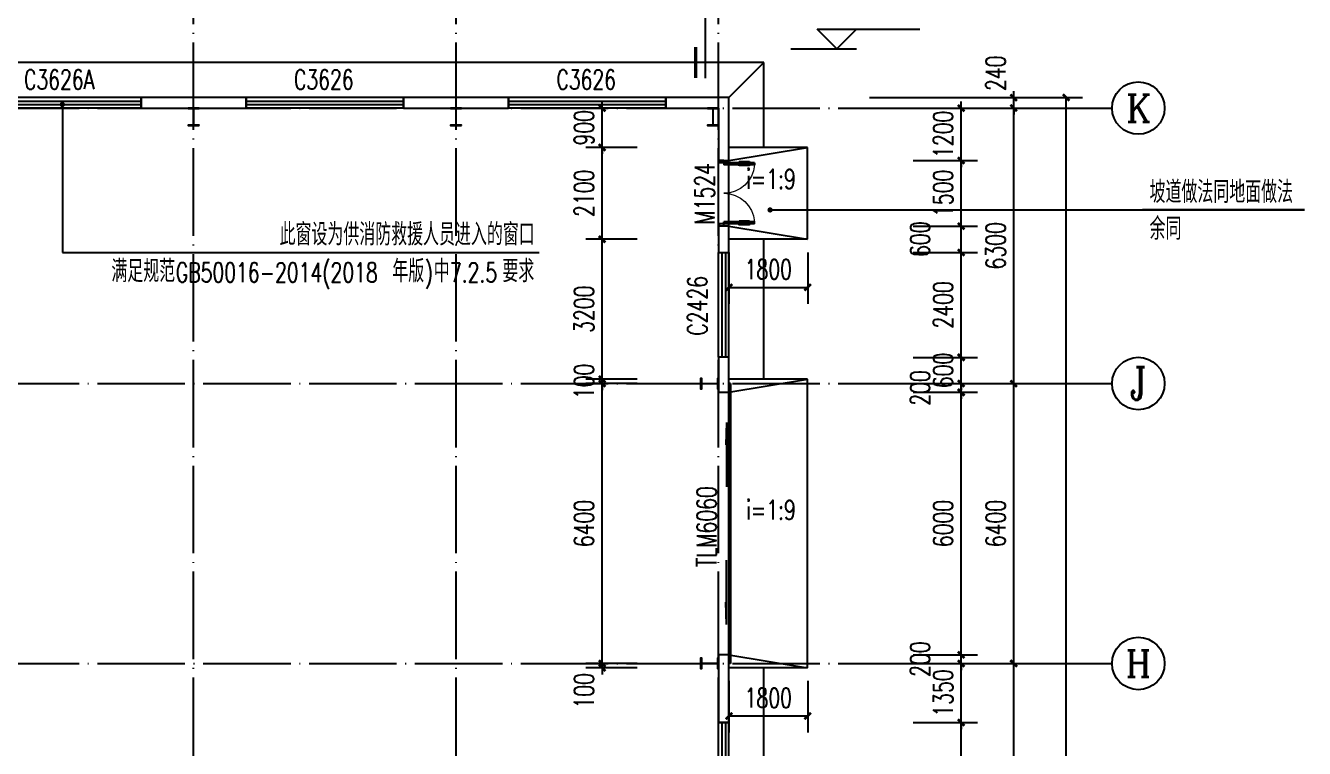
# Model space of a CAD drawing. Extents: x 1900113 to 2270874, y 17288394 to 17931430.
# Drawn here: x 2226082 to 2255322, y 17801733 to 17818261 of the extents above; entities that cross this region are included whole.
import ezdxf
from ezdxf.enums import TextEntityAlignment as Align

# ---------------------------------------------------------------- set-up
doc = ezdxf.new("R2010")
doc.units = 0
doc.header["$LTSCALE"] = 1000
doc.header["$MEASUREMENT"] = 0
doc.linetypes.add('DOTE', pattern=[2.42, 2, -0.2, 0.02, -0.2])
doc.layers.get('Defpoints').update_dxf_attribs({"color": 250})
for name, color, linetype in [('AXIS_TEXT', 7, 'Continuous'), ('AXIS_内部', 151, 'Continuous'), ('AXIS_外部', 171, 'Continuous'), ('COLUMN', 2, 'Continuous'), ('DIM_IDEN', 171, 'Continuous'), ('DIM_LEAD', 145, 'Continuous'), ('DIM_SYMB', 165, 'Continuous'), ('DOTE', 1, 'DOTE'), ('GROUND', 150, 'Continuous'), ('PUB_TEXT', 7, 'Continuous'), ('WALL-PARAPET', 6, 'Continuous'), ('WINDOW', 140, 'Continuous'), ('WINDOW_TEXT', 7, 'Continuous'), ('标高', 83, 'Continuous')]:
    doc.layers.add(name, color=color, linetype=linetype)
doc.styles.add('_TCH_AXIS', font='COMPLEX', dxfattribs={"bigfont": 'GBCBIG'})
doc.styles.add('_TCH_DIM', font='SIMPLEX', dxfattribs={"bigfont": 'GBCBIG'})
doc.styles.add('_TCH_DIM_T3', font='SIMPLEX', dxfattribs={"width": 0.705882, "bigfont": 'GBCBIG'})
doc.styles.add('_TCH_WINDOW', font='SIMPLEX', dxfattribs={"height": 3.5, "bigfont": 'GBCBIG'})
doc.styles.add('COMPLEX', font='COMPLEX')
doc.dimstyles.new('_TCH_ARCH&&150', dxfattribs={"dimtxt": 446.25, "dimasz": 150, "dimexe": 375, "dimexo": 450, "dimgap": 189.375, "dimtad": 1, "dimdec": 0, "dimzin": 0, "dimdsep": 46, "dimtxsty": '_TCH_DIM_T3', "dimblk": 'ARCHTICK', "dimcen": 0.09, "dimclrt": 7, "dimazin": 2, "dimtfac": 1, "dimtdec": 0, "dimtix": 1, "dimtmove": 2, "dimatfit": 3, "dimfxl": 0, "dimtolj": 1, "dimtzin": 0, "dimarcsym": 0})

# ---------------------------------------------------------------- blocks, each defined once
blk = doc.blocks.new('A$C3ACC4A1C')
at = {"layer": 'COLUMN'}
h = blk.add_hatch(color=256, dxfattribs=at)
h.paths.add_polyline_path([(125, 400), (0, 400), (0, 388), (120, 388), (120, 200), (125, 200)])
h.paths.add_polyline_path([(250, 400), (125, 400), (125, 200), (130, 200), (130, 388), (250, 388)])
h.paths.add_polyline_path([(250, 12), (130, 12), (130, 200), (125, 200), (125, 0), (250, 0)])
h.paths.add_polyline_path([(125, 200), (120, 200), (120, 12), (0, 12), (0, 0), (125, 0)])
blk.add_lwpolyline([(0, 0), (0, 12), (120, 12), (120, 388), (0, 388), (0, 400), (250, 400), (250, 388), (130, 388), (130, 12), (250, 12), (250, 0)], close=True, dxfattribs=at)
blk = doc.blocks.new('_ArchTick')
at = {"color": 0, "linetype": 'ByBlock', "const_width": 0.4}
blk.add_lwpolyline([(-0.5, -0.5), (0.5, 0.5)], dxfattribs=at)
blk = doc.blocks.new('*D233')
at = {"layer": 'AXIS_内部', "color": 0, "lineweight": -2}
for p, q in [((2242164, 17813075), (2242164, 17811900)), ((2243964, 17813075), (2243964, 17811900)), ((2242164, 17812275), (2243964, 17812275))]:
    blk.add_line(p, q, dxfattribs=at)
at = {"layer": 'Defpoints', "color": 0}
for p in [(2242164, 17813525), (2243964, 17813525), (2243964, 17812275)]:
    blk.add_point(p, dxfattribs=at)
at = {"layer": 'AXIS_内部', "color": 0, "lineweight": -2, "xscale": 150, "yscale": 150, "zscale": 150, "rotation": 180}
blk.add_blockref('_ArchTick', (2242164, 17812275), dxfattribs=at)
at = {"layer": 'AXIS_内部', "color": 0, "lineweight": -2, "xscale": 150, "yscale": 150, "zscale": 150}
blk.add_blockref('_ArchTick', (2243964, 17812275), dxfattribs=at)
at = {"layer": 'AXIS_内部', "color": 7, "insert": (2243064, 17812688), "char_height": 446.2, "attachment_point": 5, "style": '_TCH_DIM_T3'}
blk.add_mtext('\\A1;1800', dxfattribs=at)
blk = doc.blocks.new('*D234')
at = {"layer": 'AXIS_内部', "color": 0, "lineweight": -2}
for p, q in [((2242164, 17803275), (2242164, 17802100)), ((2243964, 17803275), (2243964, 17802100)), ((2242164, 17802475), (2243964, 17802475))]:
    blk.add_line(p, q, dxfattribs=at)
at = {"layer": 'Defpoints', "color": 0}
for p in [(2242164, 17803725), (2243964, 17803725), (2243964, 17802475)]:
    blk.add_point(p, dxfattribs=at)
at = {"layer": 'AXIS_内部', "color": 0, "lineweight": -2, "xscale": 150, "yscale": 150, "zscale": 150, "rotation": 180}
blk.add_blockref('_ArchTick', (2242164, 17802475), dxfattribs=at)
at = {"layer": 'AXIS_内部', "color": 0, "lineweight": -2, "xscale": 150, "yscale": 150, "zscale": 150}
blk.add_blockref('_ArchTick', (2243964, 17802475), dxfattribs=at)
at = {"layer": 'AXIS_内部', "color": 7, "insert": (2243064, 17802888), "char_height": 446.2, "attachment_point": 5, "style": '_TCH_DIM_T3'}
blk.add_mtext('\\A1;1800', dxfattribs=at)
blk = doc.blocks.new('*D241')
at = {"layer": 'AXIS_内部', "color": 0, "lineweight": -2}
for p, q in [((2239264, 17816375), (2239264, 17816525)), ((2240064, 17816375), (2238889, 17816375)), ((2239264, 17815475), (2239264, 17816375)), ((2240064, 17815475), (2238889, 17815475)), ((2239264, 17815475), (2239264, 17815325))]:
    blk.add_line(p, q, dxfattribs=at)
at = {"layer": 'Defpoints', "color": 0}
for p in [(2239264, 17816375), (2240514, 17816375), (2240514, 17815475)]:
    blk.add_point(p, dxfattribs=at)
at = {"layer": 'AXIS_内部', "color": 0, "lineweight": -2, "xscale": 150, "yscale": 150, "zscale": 150}
for p, rotation in [((2239264, 17816375), 270), ((2239264, 17815475), 90)]:
    blk.add_blockref('_ArchTick', p, dxfattribs=dict(at, rotation=rotation))
at = {"layer": 'AXIS_内部', "color": 7, "insert": (2238851, 17815925), "char_height": 446.2, "attachment_point": 5, "rotation": 90, "style": '_TCH_DIM_T3'}
blk.add_mtext('\\A1;900', dxfattribs=at)
blk = doc.blocks.new('*D242')
at = {"layer": 'AXIS_内部', "color": 0, "lineweight": -2}
for p, q in [((2240064, 17815475), (2238889, 17815475)), ((2239264, 17813375), (2239264, 17815475)), ((2240064, 17813375), (2238889, 17813375))]:
    blk.add_line(p, q, dxfattribs=at)
at = {"layer": 'Defpoints', "color": 0}
for p in [(2239264, 17815475), (2240514, 17815475), (2240514, 17813375)]:
    blk.add_point(p, dxfattribs=at)
at = {"layer": 'AXIS_内部', "color": 0, "lineweight": -2, "xscale": 150, "yscale": 150, "zscale": 150}
for p, rotation in [((2239264, 17815475), 90), ((2239264, 17813375), 270)]:
    blk.add_blockref('_ArchTick', p, dxfattribs=dict(at, rotation=rotation))
at = {"layer": 'AXIS_内部', "color": 7, "insert": (2238851, 17814425), "char_height": 446.2, "attachment_point": 5, "rotation": 90, "style": '_TCH_DIM_T3'}
blk.add_mtext('\\A1;2100', dxfattribs=at)
blk = doc.blocks.new('*D243')
at = {"layer": 'AXIS_内部', "color": 0, "lineweight": -2}
for p, q in [((2240064, 17813375), (2238889, 17813375)), ((2239264, 17810175), (2239264, 17813375)), ((2240064, 17810175), (2238889, 17810175))]:
    blk.add_line(p, q, dxfattribs=at)
at = {"layer": 'Defpoints', "color": 0}
for p in [(2239264, 17813375), (2240514, 17813375), (2240514, 17810175)]:
    blk.add_point(p, dxfattribs=at)
at = {"layer": 'AXIS_内部', "color": 0, "lineweight": -2, "xscale": 150, "yscale": 150, "zscale": 150}
for p, rotation in [((2239264, 17813375), 90), ((2239264, 17810175), 270)]:
    blk.add_blockref('_ArchTick', p, dxfattribs=dict(at, rotation=rotation))
at = {"layer": 'AXIS_内部', "color": 7, "insert": (2238851, 17811775), "char_height": 446.2, "attachment_point": 5, "rotation": 90, "style": '_TCH_DIM_T3'}
blk.add_mtext('\\A1;3200', dxfattribs=at)
blk = doc.blocks.new('*D244')
at = {"layer": 'AXIS_内部', "color": 0, "lineweight": -2}
for p, q in [((2239264, 17810175), (2239264, 17810325)), ((2240064, 17810175), (2238889, 17810175)), ((2240064, 17810075), (2238889, 17810075)), ((2239264, 17810075), (2239264, 17810175)), ((2239264, 17810075), (2239264, 17809925))]:
    blk.add_line(p, q, dxfattribs=at)
at = {"layer": 'Defpoints', "color": 0}
for p in [(2239264, 17810175), (2240514, 17810175), (2240514, 17810075)]:
    blk.add_point(p, dxfattribs=at)
at = {"layer": 'AXIS_内部', "color": 0, "lineweight": -2, "xscale": 150, "yscale": 150, "zscale": 150}
for p, rotation in [((2239264, 17810175), 270), ((2239264, 17810075), 90)]:
    blk.add_blockref('_ArchTick', p, dxfattribs=dict(at, rotation=rotation))
at = {"layer": 'AXIS_内部', "color": 7, "insert": (2238851, 17810125), "char_height": 446.2, "attachment_point": 5, "rotation": 90, "style": '_TCH_DIM_T3'}
blk.add_mtext('\\A1;100', dxfattribs=at)
blk = doc.blocks.new('*D245')
at = {"layer": 'AXIS_内部', "color": 0, "lineweight": -2}
for p, q in [((2240064, 17810075), (2238889, 17810075)), ((2239264, 17803675), (2239264, 17810075)), ((2240064, 17803675), (2238889, 17803675))]:
    blk.add_line(p, q, dxfattribs=at)
at = {"layer": 'Defpoints', "color": 0}
for p in [(2239264, 17810075), (2240514, 17810075), (2240514, 17803675)]:
    blk.add_point(p, dxfattribs=at)
at = {"layer": 'AXIS_内部', "color": 0, "lineweight": -2, "xscale": 150, "yscale": 150, "zscale": 150}
for p, rotation in [((2239264, 17810075), 90), ((2239264, 17803675), 270)]:
    blk.add_blockref('_ArchTick', p, dxfattribs=dict(at, rotation=rotation))
at = {"layer": 'AXIS_内部', "color": 7, "insert": (2238851, 17806875), "char_height": 446.2, "attachment_point": 5, "rotation": 90, "style": '_TCH_DIM_T3'}
blk.add_mtext('\\A1;6400', dxfattribs=at)
blk = doc.blocks.new('*D246')
at = {"layer": 'AXIS_内部', "color": 0, "lineweight": -2}
for p, q in [((2240064, 17803675), (2238889, 17803675)), ((2240064, 17803575), (2238889, 17803575)), ((2239264, 17803675), (2239264, 17803825)), ((2239264, 17803575), (2239264, 17803675)), ((2239264, 17803575), (2239264, 17803425))]:
    blk.add_line(p, q, dxfattribs=at)
at = {"layer": 'Defpoints', "color": 0}
for p in [(2239264, 17803675), (2240514, 17803675), (2240514, 17803575)]:
    blk.add_point(p, dxfattribs=at)
at = {"layer": 'AXIS_内部', "color": 0, "lineweight": -2, "xscale": 150, "yscale": 150, "zscale": 150}
for p, rotation in [((2239264, 17803675), 270), ((2239264, 17803575), 90)]:
    blk.add_blockref('_ArchTick', p, dxfattribs=dict(at, rotation=rotation))
at = {"layer": 'AXIS_内部', "color": 7, "insert": (2238851, 17803050), "char_height": 446.2, "attachment_point": 5, "rotation": 90, "style": '_TCH_DIM_T3'}
blk.add_mtext('\\A1;100', dxfattribs=at)
blk = doc.blocks.new('*D266')
at = {"layer": 'AXIS_内部', "color": 0, "lineweight": -2}
for p, q in [((2246374, 17802325), (2247849, 17802325)), ((2247474, 17798725), (2247474, 17802325)), ((2246374, 17798725), (2247849, 17798725))]:
    blk.add_line(p, q, dxfattribs=at)
at = {"layer": 'Defpoints', "color": 0}
for p in [(2245924, 17802325), (2247474, 17802325), (2245924, 17798725)]:
    blk.add_point(p, dxfattribs=at)
at = {"layer": 'AXIS_内部', "color": 0, "lineweight": -2, "xscale": 150, "yscale": 150, "zscale": 150}
for p, rotation in [((2247474, 17802325), 90), ((2247474, 17798725), 270)]:
    blk.add_blockref('_ArchTick', p, dxfattribs=dict(at, rotation=rotation))
at = {"layer": 'AXIS_内部', "color": 7, "insert": (2247061, 17800525), "char_height": 446.2, "attachment_point": 5, "rotation": 90, "style": '_TCH_DIM_T3'}
blk.add_mtext('\\A1;3600', dxfattribs=at)
blk = doc.blocks.new('*D267')
at = {"layer": 'AXIS_内部', "color": 0, "lineweight": -2}
for p, q in [((2246374, 17803675), (2247849, 17803675)), ((2247474, 17803675), (2247474, 17803825)), ((2247474, 17802325), (2247474, 17803675)), ((2246374, 17802325), (2247849, 17802325)), ((2247474, 17802325), (2247474, 17802175))]:
    blk.add_line(p, q, dxfattribs=at)
at = {"layer": 'Defpoints', "color": 0}
for p in [(2245924, 17803675), (2247474, 17803675), (2245924, 17802325)]:
    blk.add_point(p, dxfattribs=at)
at = {"layer": 'AXIS_内部', "color": 0, "lineweight": -2, "xscale": 150, "yscale": 150, "zscale": 150}
for p, rotation in [((2247474, 17803675), 270), ((2247474, 17802325), 90)]:
    blk.add_blockref('_ArchTick', p, dxfattribs=dict(at, rotation=rotation))
at = {"layer": 'AXIS_内部', "color": 7, "insert": (2247061, 17803000), "char_height": 446.2, "attachment_point": 5, "rotation": 90, "style": '_TCH_DIM_T3'}
blk.add_mtext('\\A1;1350', dxfattribs=at)
blk = doc.blocks.new('*D268')
at = {"layer": 'AXIS_内部', "color": 0, "lineweight": -2}
for p, q in [((2246374, 17803875), (2247849, 17803875)), ((2247474, 17803875), (2247474, 17804025)), ((2247474, 17803675), (2247474, 17803875)), ((2246374, 17803675), (2247849, 17803675)), ((2247474, 17803675), (2247474, 17803525))]:
    blk.add_line(p, q, dxfattribs=at)
at = {"layer": 'Defpoints', "color": 0}
for p in [(2245924, 17803875), (2247474, 17803875), (2245924, 17803675)]:
    blk.add_point(p, dxfattribs=at)
at = {"layer": 'AXIS_内部', "color": 0, "lineweight": -2, "xscale": 150, "yscale": 150, "zscale": 150}
for p, rotation in [((2247474, 17803875), 270), ((2247474, 17803675), 90)]:
    blk.add_blockref('_ArchTick', p, dxfattribs=dict(at, rotation=rotation))
at = {"layer": 'AXIS_内部', "color": 7, "insert": (2246536, 17803775), "char_height": 446.2, "attachment_point": 5, "rotation": 90, "style": '_TCH_DIM_T3'}
blk.add_mtext('\\A1;200', dxfattribs=at)
blk = doc.blocks.new('*D269')
at = {"layer": 'AXIS_内部', "color": 0, "lineweight": -2}
for p, q in [((2246374, 17809875), (2247849, 17809875)), ((2247474, 17803875), (2247474, 17809875)), ((2246374, 17803875), (2247849, 17803875))]:
    blk.add_line(p, q, dxfattribs=at)
at = {"layer": 'Defpoints', "color": 0}
for p in [(2245924, 17809875), (2247474, 17809875), (2245924, 17803875)]:
    blk.add_point(p, dxfattribs=at)
at = {"layer": 'AXIS_内部', "color": 0, "lineweight": -2, "xscale": 150, "yscale": 150, "zscale": 150}
for p, rotation in [((2247474, 17809875), 90), ((2247474, 17803875), 270)]:
    blk.add_blockref('_ArchTick', p, dxfattribs=dict(at, rotation=rotation))
at = {"layer": 'AXIS_内部', "color": 7, "insert": (2247061, 17806875), "char_height": 446.2, "attachment_point": 5, "rotation": 90, "style": '_TCH_DIM_T3'}
blk.add_mtext('\\A1;6000', dxfattribs=at)
blk = doc.blocks.new('*D270')
at = {"layer": 'AXIS_内部', "color": 0, "lineweight": -2}
for p, q in [((2246374, 17810075), (2247849, 17810075)), ((2247474, 17810075), (2247474, 17810225)), ((2247474, 17809875), (2247474, 17810075)), ((2246374, 17809875), (2247849, 17809875)), ((2247474, 17809875), (2247474, 17809725))]:
    blk.add_line(p, q, dxfattribs=at)
at = {"layer": 'Defpoints', "color": 0}
for p in [(2245924, 17810075), (2247474, 17810075), (2245924, 17809875)]:
    blk.add_point(p, dxfattribs=at)
at = {"layer": 'AXIS_内部', "color": 0, "lineweight": -2, "xscale": 150, "yscale": 150, "zscale": 150}
for p, rotation in [((2247474, 17810075), 270), ((2247474, 17809875), 90)]:
    blk.add_blockref('_ArchTick', p, dxfattribs=dict(at, rotation=rotation))
at = {"layer": 'AXIS_内部', "color": 7, "insert": (2246536, 17809975), "char_height": 446.2, "attachment_point": 5, "rotation": 90, "style": '_TCH_DIM_T3'}
blk.add_mtext('\\A1;200', dxfattribs=at)
blk = doc.blocks.new('*D271')
at = {"layer": 'AXIS_内部', "color": 0, "lineweight": -2}
for p, q in [((2246374, 17810675), (2247849, 17810675)), ((2247474, 17810675), (2247474, 17810825)), ((2247474, 17810075), (2247474, 17810675)), ((2246374, 17810075), (2247849, 17810075)), ((2247474, 17810075), (2247474, 17809925))]:
    blk.add_line(p, q, dxfattribs=at)
at = {"layer": 'Defpoints', "color": 0}
for p in [(2245924, 17810675), (2247474, 17810675), (2245924, 17810075)]:
    blk.add_point(p, dxfattribs=at)
at = {"layer": 'AXIS_内部', "color": 0, "lineweight": -2, "xscale": 150, "yscale": 150, "zscale": 150}
for p, rotation in [((2247474, 17810675), 270), ((2247474, 17810075), 90)]:
    blk.add_blockref('_ArchTick', p, dxfattribs=dict(at, rotation=rotation))
at = {"layer": 'AXIS_内部', "color": 7, "insert": (2247061, 17810375), "char_height": 446.2, "attachment_point": 5, "rotation": 90, "style": '_TCH_DIM_T3'}
blk.add_mtext('\\A1;600', dxfattribs=at)
blk = doc.blocks.new('*D272')
at = {"layer": 'AXIS_内部', "color": 0, "lineweight": -2}
for p, q in [((2246374, 17813075), (2247849, 17813075)), ((2247474, 17810675), (2247474, 17813075)), ((2246374, 17810675), (2247849, 17810675))]:
    blk.add_line(p, q, dxfattribs=at)
at = {"layer": 'Defpoints', "color": 0}
for p in [(2245924, 17813075), (2247474, 17813075), (2245924, 17810675)]:
    blk.add_point(p, dxfattribs=at)
at = {"layer": 'AXIS_内部', "color": 0, "lineweight": -2, "xscale": 150, "yscale": 150, "zscale": 150}
for p, rotation in [((2247474, 17813075), 90), ((2247474, 17810675), 270)]:
    blk.add_blockref('_ArchTick', p, dxfattribs=dict(at, rotation=rotation))
at = {"layer": 'AXIS_内部', "color": 7, "insert": (2247061, 17811875), "char_height": 446.2, "attachment_point": 5, "rotation": 90, "style": '_TCH_DIM_T3'}
blk.add_mtext('\\A1;2400', dxfattribs=at)
blk = doc.blocks.new('*D273')
at = {"layer": 'AXIS_内部', "color": 0, "lineweight": -2}
for p, q in [((2246374, 17813675), (2247849, 17813675)), ((2247474, 17813075), (2247474, 17813675)), ((2246374, 17813075), (2247849, 17813075))]:
    blk.add_line(p, q, dxfattribs=at)
at = {"layer": 'Defpoints', "color": 0}
for p in [(2245924, 17813675), (2247474, 17813675), (2245924, 17813075)]:
    blk.add_point(p, dxfattribs=at)
at = {"layer": 'AXIS_内部', "color": 0, "lineweight": -2, "xscale": 150, "yscale": 150, "zscale": 150}
for p, rotation in [((2247474, 17813675), 90), ((2247474, 17813075), 270)]:
    blk.add_blockref('_ArchTick', p, dxfattribs=dict(at, rotation=rotation))
at = {"layer": 'AXIS_内部', "color": 7, "insert": (2246536, 17813375), "char_height": 446.2, "attachment_point": 5, "rotation": 90, "style": '_TCH_DIM_T3'}
blk.add_mtext('\\A1;600', dxfattribs=at)
blk = doc.blocks.new('*D274')
at = {"layer": 'AXIS_内部', "color": 0, "lineweight": -2}
for p, q in [((2246374, 17815175), (2247849, 17815175)), ((2247474, 17813675), (2247474, 17815175)), ((2246374, 17813675), (2247849, 17813675))]:
    blk.add_line(p, q, dxfattribs=at)
at = {"layer": 'Defpoints', "color": 0}
for p in [(2245924, 17815175), (2247474, 17815175), (2245924, 17813675)]:
    blk.add_point(p, dxfattribs=at)
at = {"layer": 'AXIS_内部', "color": 0, "lineweight": -2, "xscale": 150, "yscale": 150, "zscale": 150}
for p, rotation in [((2247474, 17815175), 90), ((2247474, 17813675), 270)]:
    blk.add_blockref('_ArchTick', p, dxfattribs=dict(at, rotation=rotation))
at = {"layer": 'AXIS_内部', "color": 7, "insert": (2247061, 17814425), "char_height": 446.2, "attachment_point": 5, "rotation": 90, "style": '_TCH_DIM_T3'}
blk.add_mtext('\\A1;1500', dxfattribs=at)
blk = doc.blocks.new('*D275')
at = {"layer": 'AXIS_内部', "color": 0, "lineweight": -2}
for p, q in [((2247474, 17816375), (2247474, 17816525)), ((2246374, 17816375), (2247849, 17816375)), ((2247474, 17815175), (2247474, 17816375)), ((2246374, 17815175), (2247849, 17815175)), ((2247474, 17815175), (2247474, 17815025))]:
    blk.add_line(p, q, dxfattribs=at)
at = {"layer": 'Defpoints', "color": 0}
for p in [(2245924, 17816375), (2247474, 17816375), (2245924, 17815175)]:
    blk.add_point(p, dxfattribs=at)
at = {"layer": 'AXIS_内部', "color": 0, "lineweight": -2, "xscale": 150, "yscale": 150, "zscale": 150}
for p, rotation in [((2247474, 17816375), 270), ((2247474, 17815175), 90)]:
    blk.add_blockref('_ArchTick', p, dxfattribs=dict(at, rotation=rotation))
at = {"layer": 'AXIS_内部', "color": 7, "insert": (2247061, 17815775), "char_height": 446.2, "attachment_point": 5, "rotation": 90, "style": '_TCH_DIM_T3'}
blk.add_mtext('\\A1;1200', dxfattribs=at)
blk = doc.blocks.new('*D569')
at = {"layer": 'AXIS_外部', "color": 0, "lineweight": -2}
for p, q in [((2245374, 17803675), (2249049, 17803675)), ((2248674, 17797375), (2248674, 17803675)), ((2245374, 17797375), (2249049, 17797375))]:
    blk.add_line(p, q, dxfattribs=at)
at = {"layer": 'Defpoints', "color": 0}
for p in [(2244924, 17803675), (2248674, 17803675), (2244924, 17797375)]:
    blk.add_point(p, dxfattribs=at)
at = {"layer": 'AXIS_外部', "color": 0, "lineweight": -2, "xscale": 150, "yscale": 150, "zscale": 150}
for p, rotation in [((2248674, 17803675), 90), ((2248674, 17797375), 270)]:
    blk.add_blockref('_ArchTick', p, dxfattribs=dict(at, rotation=rotation))
at = {"layer": 'AXIS_外部', "color": 7, "insert": (2248261, 17800525), "char_height": 446.2, "attachment_point": 5, "rotation": 90, "style": '_TCH_DIM_T3'}
blk.add_mtext('\\A1;6300', dxfattribs=at)
blk = doc.blocks.new('*D570')
at = {"layer": 'AXIS_外部', "color": 0, "lineweight": -2}
for p, q in [((2245374, 17810075), (2249049, 17810075)), ((2248674, 17803675), (2248674, 17810075)), ((2245374, 17803675), (2249049, 17803675))]:
    blk.add_line(p, q, dxfattribs=at)
at = {"layer": 'Defpoints', "color": 0}
for p in [(2244924, 17810075), (2248674, 17810075), (2244924, 17803675)]:
    blk.add_point(p, dxfattribs=at)
at = {"layer": 'AXIS_外部', "color": 0, "lineweight": -2, "xscale": 150, "yscale": 150, "zscale": 150}
for p, rotation in [((2248674, 17810075), 90), ((2248674, 17803675), 270)]:
    blk.add_blockref('_ArchTick', p, dxfattribs=dict(at, rotation=rotation))
at = {"layer": 'AXIS_外部', "color": 7, "insert": (2248261, 17806875), "char_height": 446.2, "attachment_point": 5, "rotation": 90, "style": '_TCH_DIM_T3'}
blk.add_mtext('\\A1;6400', dxfattribs=at)
blk = doc.blocks.new('*D571')
at = {"layer": 'AXIS_外部', "color": 0, "lineweight": -2}
for p, q in [((2245374, 17816375), (2249049, 17816375)), ((2248674, 17810075), (2248674, 17816375)), ((2245374, 17810075), (2249049, 17810075))]:
    blk.add_line(p, q, dxfattribs=at)
at = {"layer": 'Defpoints', "color": 0}
for p in [(2244924, 17816375), (2248674, 17816375), (2244924, 17810075)]:
    blk.add_point(p, dxfattribs=at)
at = {"layer": 'AXIS_外部', "color": 0, "lineweight": -2, "xscale": 150, "yscale": 150, "zscale": 150}
for p, rotation in [((2248674, 17816375), 90), ((2248674, 17810075), 270)]:
    blk.add_blockref('_ArchTick', p, dxfattribs=dict(at, rotation=rotation))
at = {"layer": 'AXIS_外部', "color": 7, "insert": (2248261, 17813225), "char_height": 446.2, "attachment_point": 5, "rotation": 90, "style": '_TCH_DIM_T3'}
blk.add_mtext('\\A1;6300', dxfattribs=at)
blk = doc.blocks.new('*D572')
at = {"layer": 'AXIS_外部', "color": 0, "lineweight": -2}
for p, q in [((2248674, 17816615), (2248674, 17816765)), ((2245374, 17816615), (2249049, 17816615)), ((2248674, 17816375), (2248674, 17816615)), ((2245374, 17816375), (2249049, 17816375)), ((2248674, 17816375), (2248674, 17816225))]:
    blk.add_line(p, q, dxfattribs=at)
at = {"layer": 'Defpoints', "color": 0}
for p in [(2244924, 17816615), (2248674, 17816615), (2244924, 17816375)]:
    blk.add_point(p, dxfattribs=at)
at = {"layer": 'AXIS_外部', "color": 0, "lineweight": -2, "xscale": 150, "yscale": 150, "zscale": 150}
for p, rotation in [((2248674, 17816615), 270), ((2248674, 17816375), 90)]:
    blk.add_blockref('_ArchTick', p, dxfattribs=dict(at, rotation=rotation))
at = {"layer": 'AXIS_外部', "color": 7, "insert": (2248261, 17817170), "char_height": 446.2, "attachment_point": 5, "rotation": 90, "style": '_TCH_DIM_T3'}
blk.add_mtext('\\A1;240', dxfattribs=at)
blk = doc.blocks.new('*D573')
at = {"layer": 'AXIS_外部', "color": 0, "lineweight": -2}
for p, q in [((2245374, 17816615), (2250249, 17816615)), ((2249874, 17759375), (2249874, 17816615)), ((2245374, 17759375), (2250249, 17759375))]:
    blk.add_line(p, q, dxfattribs=at)
at = {"layer": 'Defpoints', "color": 0}
for p in [(2244924, 17816615), (2249874, 17816615), (2244924, 17759375)]:
    blk.add_point(p, dxfattribs=at)
at = {"layer": 'AXIS_外部', "color": 0, "lineweight": -2, "xscale": 150, "yscale": 150, "zscale": 150}
for p, rotation in [((2249874, 17816615), 90), ((2249874, 17759375), 270)]:
    blk.add_blockref('_ArchTick', p, dxfattribs=dict(at, rotation=rotation))
at = {"layer": 'AXIS_外部', "color": 7, "insert": (2249461, 17787995), "char_height": 446.2, "attachment_point": 5, "rotation": 90, "style": '_TCH_DIM_T3'}
blk.add_mtext('\\A1;57240', dxfattribs=at)
blk = doc.blocks.new('$DorLib2D$00000130')
at = {"color": 0, "linetype": 'Continuous'}
for p, q in [((-0.5333, 0.6601), (-0.5333, 0.5127)), ((0, 0.6601), (-0.5333, 0.6601)), ((0, 0.5127), (0, 0.6601)), ((0.5333, 0.6601), (0, 0.6601)), ((0.5333, 0.6601), (0.5333, 0.5127)), ((0, 0.5127), (-0.5333, 0.5127)), ((0.5333, 0.5127), (0, 0.5127)), ((-0.3853, 0.2694), (-0.1396, 0.2694)), ((-0.3853, 0.2694), (-0.2999, 0.2144)), ((-0.2999, 0.2144), (-0.2999, 0.2694)), ((0.3853, 0.2694), (0.1396, 0.2694)), ((0.2999, 0.2144), (0.2999, 0.2694)), ((0.3853, 0.2694), (0.2999, 0.2144))]:
    blk.add_line(p, q, dxfattribs=at)
blk = doc.blocks.new('$WINLIB2D$00000001')
for p, q in [((-0.5, 0.5), (0.5, 0.5)), ((-0.5, 0.5), (-0.5, -0.5)), ((0.5, -0.5), (0.5, 0.5)), ((0.5, 0.1667), (-0.5, 0.1667)), ((0.5, -0.1667), (-0.5, -0.1667)), ((-0.5, -0.5), (0.5, -0.5))]:
    blk.add_line(p, q)
blk = doc.blocks.new('_AXISO')
blk.add_circle((0, 0), 0.5)
at = {"layer": 'AXIS_TEXT', "style": 'COMPLEX', "width": 1.041667}
blk.add_attdef('A', text='', height=0.56, dxfattribs=at).set_placement((-0.25, -0.28), (0.25, -0.28), align=Align.FIT)
blk = doc.blocks.new('$DorLib2D$00000011')
at = {"lineweight": 13}
for p, q in [((-0.483, 0.396), (-0.483, 0.235)), ((-0.417, 0.396), (-0.417, 0.235)), ((0.417, 0.396), (0.417, 0.235)), ((0.483, 0.396), (0.483, 0.235))]:
    blk.add_line(p, q, dxfattribs=at)
for p, q in [((-0.483, 0.396), (-0.467, 0.396)), ((-0.467, 0.471), (-0.467, -0.062)), ((-0.467, 0.471), (-0.433, 0.471)), ((-0.433, 0.471), (-0.433, 0.004)), ((-0.417, 0.396), (-0.433, 0.396)), ((0.417, 0.396), (0.433, 0.396)), ((0.433, 0.471), (0.433, 0.004)), ((0.467, 0.471), (0.433, 0.471)), ((0.467, 0.471), (0.467, -0.062)), ((0.483, 0.396), (0.467, 0.396)), ((-0.483, 0.235), (-0.467, 0.235)), ((-0.417, 0.235), (-0.433, 0.235)), ((0.417, 0.235), (0.433, 0.235)), ((0.483, 0.235), (0.467, 0.235)), ((-0.5, 0.004), (-0.433, 0.004)), ((-0.5, 0.004), (-0.5, -0.062)), ((0.5, 0.004), (0.433, 0.004)), ((0.5, 0.004), (0.5, -0.062)), ((-0.5, -0.062), (-0.467, -0.062)), ((0.5, -0.062), (0.467, -0.062))]:
    blk.add_line(p, q)
for centre, start, end in [((-0.467, 0.004), 0, 85.904), ((0.467, 0.004), 94.096, 180)]:
    blk.add_arc(centre, 0.467, start, end, dxfattribs=at)

msp = doc.modelspace()

# ---------------------------------------------------------------- linework, layer by layer
at = {"layer": 'AXIS_外部'}
for p, q in [((2244923.5, 17816375.4), (2250923.5, 17816375.4)), ((2244923.5, 17810075.4), (2250923.5, 17810075.4)), ((2244923.5, 17803675.4), (2250923.5, 17803675.4))]:
    msp.add_line(p, q, dxfattribs=at)
at = {"layer": 'DIM_IDEN'}
msp.add_line((2241629.2, 17817059.7), (2241629.2, 17819915.4), dxfattribs=at)
at = {"layer": 'DIM_IDEN', "const_width": 75}
msp.add_lwpolyline([(2241404.2, 17817059.7), (2241404.2, 17817771.1)], dxfattribs=at)
at = {"layer": 'DIM_LEAD'}
for p, q in [((2226923.5, 17816455.4), (2226923.5, 17813075.4)), ((2243105.2, 17814045.9), (2255321.9, 17814045.9)), ((2255321.9, 17814045.9), (2251622.6, 17814045.9)), ((2226923.5, 17813075.4), (2237822.3, 17813075.4))]:
    msp.add_line(p, q, dxfattribs=at)
at = {"layer": 'DIM_LEAD', "const_width": 60}
for points in [[(2226923.5, 17816485.4, 1), (2226923.5, 17816425.4, 1)], [(2243075.2, 17814045.9, 1), (2243135.2, 17814045.9, 1)]]:
    msp.add_lwpolyline(points, format="xyb", close=True, dxfattribs=at)
at = {"layer": 'DIM_SYMB'}
for points in [[(2242410.4, 17814373.1, 0, 0, 0), (2243423.2, 17814373.1, 120, 0, 0), (2243873.2, 17814373.1, 0, 0, 0)], [(2242410.4, 17806806.1, 0, 0, 0), (2243423.2, 17806806.1, 120, 0, 0), (2243873.2, 17806806.1, 0, 0, 0)]]:
    msp.add_lwpolyline(points, format="xyseb", dxfattribs=at)
at = {"layer": 'DOTE'}
for p, q in [((2229923.5, 17755375.4), (2229923.5, 17819375.4)), ((2235923.5, 17755375.4), (2235923.5, 17819375.4)), ((2241923.5, 17755375.4), (2241923.5, 17819375.4)), ((2130923.5, 17816375.4), (2244923.5, 17816375.4)), ((2130923.5, 17810075.4), (2244923.5, 17810075.4)), ((2130923.5, 17803675.4), (2244923.5, 17803675.4))]:
    msp.add_line(p, q, dxfattribs=at)
at = {"layer": 'GROUND'}
for p, q in [((2242963.5, 17817415.4), (2211473.5, 17817415.4)), ((2242163.5, 17816615.4), (2242963.5, 17817415.4)), ((2242963.5, 17815475.4), (2242963.5, 17817415.4)), ((2242163.5, 17816615.4), (2211473.5, 17816615.4)), ((2242163.5, 17815475.4), (2242163.5, 17816615.4)), ((2243963.5, 17815475.4), (2242163.5, 17815475.4)), ((2242163.5, 17813375.4), (2242163.5, 17815475.4)), ((2242163.5, 17815175.4), (2243963.5, 17815475.4)), ((2243963.5, 17813375.4), (2243963.5, 17815475.4)), ((2242163.5, 17813675.4), (2243963.5, 17813375.4)), ((2242163.5, 17810175.4), (2242163.5, 17813375.4)), ((2243963.5, 17813375.4), (2242163.5, 17813375.4)), ((2242963.5, 17810175.4), (2242963.5, 17813375.4)), ((2243963.5, 17810175.4), (2242163.5, 17810175.4)), ((2242163.5, 17803575.4), (2242163.5, 17810175.4)), ((2242163.5, 17809875.4), (2243963.5, 17810175.4)), ((2243963.5, 17803575.4), (2243963.5, 17810175.4)), ((2242163.5, 17803875.4), (2243963.5, 17803575.4)), ((2242163.5, 17791175.4), (2242163.5, 17803575.4)), ((2243963.5, 17803575.4), (2242163.5, 17803575.4)), ((2242963.5, 17791175.4), (2242963.5, 17803575.4))]:
    msp.add_line(p, q, dxfattribs=at)
at = {"layer": 'WALL-PARAPET'}
for p, q in [((2231123.5, 17816615.4), (2228723.5, 17816615.4)), ((2228723.5, 17816615.4), (2228723.5, 17816375.4)), ((2231123.5, 17816375.4), (2231123.5, 17816615.4)), ((2237123.5, 17816615.4), (2234723.5, 17816615.4)), ((2234723.5, 17816615.4), (2234723.5, 17816375.4)), ((2237123.5, 17816375.4), (2237123.5, 17816615.4)), ((2242163.5, 17816615.4), (2240723.5, 17816615.4)), ((2240723.5, 17816615.4), (2240723.5, 17816375.4)), ((2242163.5, 17815175.4), (2242163.5, 17816615.4)), ((2228723.5, 17816375.4), (2231123.5, 17816375.4)), ((2234723.5, 17816375.4), (2237123.5, 17816375.4)), ((2240723.5, 17816375.4), (2241923.5, 17816375.4)), ((2241923.5, 17816375.4), (2241923.5, 17815175.4)), ((2241923.5, 17815175.4), (2242163.5, 17815175.4)), ((2242163.5, 17813675.4), (2241923.5, 17813675.4)), ((2241923.5, 17813675.4), (2241923.5, 17813075.4)), ((2242163.5, 17813075.4), (2242163.5, 17813675.4)), ((2241923.5, 17813075.4), (2242163.5, 17813075.4)), ((2242163.5, 17810675.4), (2241923.5, 17810675.4)), ((2241923.5, 17810675.4), (2241923.5, 17809875.4)), ((2242163.5, 17809875.4), (2242163.5, 17810675.4)), ((2241923.5, 17809875.4), (2242163.5, 17809875.4)), ((2242163.5, 17803875.4), (2241923.5, 17803875.4)), ((2241923.5, 17803875.4), (2241923.5, 17802325.4)), ((2242163.5, 17802325.4), (2242163.5, 17803875.4)), ((2241923.5, 17802325.4), (2242163.5, 17802325.4))]:
    msp.add_line(p, q, dxfattribs=at)
at = {"layer": 'WINDOW'}
msp.add_line((2242163.5, 17813675.4), (2242163.5, 17815175.4), dxfattribs=at)
at = {"layer": '标高'}
for p, q in [((2244627.5, 17817732.4), (2244177.5, 17818182.4)), ((2244177.5, 17818182.4), (2246525, 17818182.4)), ((2244627.5, 17817732.4), (2245077.5, 17818182.4)), ((2243577.5, 17817732.4), (2245077.5, 17817732.4))]:
    msp.add_line(p, q, dxfattribs=at)

# ---------------------------------------------------------------- block references
at = {"layer": 'AXIS_外部'}
ref = msp.add_blockref('_AXISO', (2251523.5, 17816375.4), dxfattribs=dict(at, xscale=1200, yscale=1200, zscale=1200))
ref.add_attrib('A', 'K', dxfattribs={"layer": 'AXIS_TEXT', "height": 622.9, "style": '_TCH_AXIS'}).set_placement((2251241.7, 17816063.9), (2251805.3, 17816063.9), align=Align.FIT)
ref = msp.add_blockref('_AXISO', (2251523.5, 17810075.4), dxfattribs=dict(at, xscale=1200, yscale=1200, zscale=1200))
ref.add_attrib('A', 'J', dxfattribs={"layer": 'AXIS_TEXT', "height": 744.1, "style": '_TCH_AXIS'}).set_placement((2251328.6, 17809703.3), (2251718.4, 17809703.3), align=Align.FIT)
ref = msp.add_blockref('_AXISO', (2251523.5, 17803675.4), dxfattribs=dict(at, xscale=1200, yscale=1200, zscale=1200))
ref.add_attrib('A', 'H', dxfattribs={"layer": 'AXIS_TEXT', "height": 608.3, "style": '_TCH_AXIS'}).set_placement((2251233.9, 17803371.3), (2251813.2, 17803371.3), align=Align.FIT)
at = {"layer": 'COLUMN', "xscale": -1}
for p in [(2230048.5, 17815975.4), (2236048.5, 17815975.4), (2241923.5, 17815975.4)]:
    msp.add_blockref('A$C3ACC4A1C', p, dxfattribs=at)
at = {"layer": 'COLUMN', "rotation": 90.00000000000001}
for p in [(2241923.5, 17809950.4), (2241923.5, 17803550.4)]:
    msp.add_blockref('A$C3ACC4A1C', p, dxfattribs=at)
at = {"layer": 'WINDOW'}
ref = msp.add_blockref('$WINLIB2D$00000001', (2226923.5, 17816495.4), dxfattribs=dict(at, xscale=-3600.000000003725, yscale=-240, zscale=-3600.000000003725))
ref.add_attrib('A', 'C3626A', (2226046, 17816804.8), dxfattribs={"layer": 'WINDOW_TEXT', "height": 446.25, "style": '_TCH_WINDOW', "width": 0.705882})
ref = msp.add_blockref('$WINLIB2D$00000001', (2232923.5, 17816495.4), dxfattribs=dict(at, xscale=-3600.000000003725, yscale=-240, zscale=-3600.000000003725))
ref.add_attrib('A', 'C3626', (2232218.5, 17816804.8), dxfattribs={"layer": 'WINDOW_TEXT', "height": 446.25, "style": '_TCH_WINDOW', "width": 0.705882})
ref = msp.add_blockref('$WINLIB2D$00000001', (2238923.5, 17816495.4), dxfattribs=dict(at, xscale=-3600.000000003725, yscale=-240, zscale=-3600.000000003725))
ref.add_attrib('A', 'C3626', (2238218.5, 17816804.8), dxfattribs={"layer": 'WINDOW_TEXT', "height": 446.25, "style": '_TCH_WINDOW', "width": 0.705882})
ref = msp.add_blockref('$DorLib2D$00000011', (2242043.5, 17814425.4), dxfattribs=dict(at, xscale=1500, yscale=-1500, zscale=1500, rotation=90))
ref.add_attrib('A', 'M1524', (2241833.9, 17813712.9), dxfattribs={"layer": 'WINDOW_TEXT', "height": 446.25, "rotation": 90, "style": '_TCH_WINDOW', "width": 0.705882})
ref = msp.add_blockref('$WINLIB2D$00000001', (2242043.5, 17811875.4), dxfattribs=dict(at, xscale=2400, yscale=-240, zscale=2400, rotation=90))
ref.add_attrib('A', 'C2426', (2241664.1, 17811170.4), dxfattribs={"layer": 'WINDOW_TEXT', "height": 446.25, "rotation": 90, "style": '_TCH_WINDOW', "width": 0.705882})
ref = msp.add_blockref('$DorLib2D$00000130', (2242043.5, 17806875.4), dxfattribs=dict(at, xscale=6000, yscale=-240, zscale=6000, rotation=90))
ref.add_attrib('A', 'TLM6060', (2241876.7, 17805877.9), dxfattribs={"layer": 'WINDOW_TEXT', "height": 446.25, "rotation": 90, "style": '_TCH_WINDOW', "width": 0.705882})
ref = msp.add_blockref('$WINLIB2D$00000001', (2242043.5, 17800525.4), dxfattribs=dict(at, xscale=3600.000000003725, yscale=240, zscale=3600.000000003725, rotation=90))
ref.add_attrib('A', 'C3626A', (2242869.1, 17799647.9), dxfattribs={"layer": 'WINDOW_TEXT', "height": 446.25, "rotation": 90, "style": '_TCH_WINDOW', "width": 0.705882})

# ---------------------------------------------------------------- texts
at = {"layer": 'PUB_TEXT', "style": '_TCH_DIM', "width": 0.705882}
for s, height, p in [('i=1:9', 446.25, (2242556.8, 17814530.6)), ('GB50016-2014(2018', 446.25, (2229517.5, 17812392.9)), (')', 446.2, (2235204.8, 17812392.9)), ('7.2.5', 446.25, (2235783.4, 17812392.9)), ('i=1:9', 446.25, (2242556.8, 17806963.6))]:
    msp.add_text(s, height=height, dxfattribs=at).set_placement(p)
at = {"layer": 'PUB_TEXT', "style": '_TCH_DIM'}
for s, height, p in [('坡道做法同地面做法', 506.38, (2251780.1, 17814203.4)), ('余同', 506.38, (2251780.1, 17813363.4)), ('此窗设为供消防救援人员进入的窗口', 506.383, (2231889.8, 17813232.9)), ('满足规范', 506.38, (2228043.1, 17812392.9)), ('年版', 506.38, (2234467.5, 17812392.9)), ('中', 506.4, (2235414.8, 17812392.9)), ('要求', 506.38, (2236983.4, 17812392.9))]:
    msp.add_text(s, height=height, dxfattribs=at).set_placement(p)

# ---------------------------------------------------------------- dimensions: what is measured, and where the dimension line sits
at = {"layer": 'AXIS_内部'}
for p1, p2, distance, picture, middle in [((2240513.5, 17815475.4), (2240513.5, 17816375.4), 1250, '*D241', (2238851, 17815925.4)), ((2245923.5, 17815175.4), (2245923.5, 17816375.4), -1550, '*D275', (2247061, 17815775.4)), ((2240513.5, 17813375.4), (2240513.5, 17815475.4), 1250, '*D242', (2238851, 17814425.4)), ((2245923.5, 17813675.4), (2245923.5, 17815175.4), -1550, '*D274', (2247061, 17814425.4)), ((2242163.5, 17813525.4), (2243963.5, 17813525.4), -1250, '*D233', (2243063.5, 17812687.9)), ((2240513.5, 17810175.4), (2240513.5, 17813375.4), 1250, '*D243', (2238851, 17811775.4)), ((2245923.5, 17810675.4), (2245923.5, 17813075.4), -1550, '*D272', (2247061, 17811875.4)), ((2245923.5, 17810075.4), (2245923.5, 17810675.4), -1550, '*D271', (2247061, 17810375.4)), ((2240513.5, 17810075.4), (2240513.5, 17810175.4), 1250, '*D244', (2238851, 17810125.4)), ((2240513.5, 17803675.4), (2240513.5, 17810075.4), 1250, '*D245', (2238851, 17806875.4)), ((2245923.5, 17803875.4), (2245923.5, 17809875.4), -1550, '*D269', (2247061, 17806875.4)), ((2242163.5, 17803725.4), (2243963.5, 17803725.4), -1250, '*D234', (2243063.5, 17802887.9)), ((2245923.5, 17802325.4), (2245923.5, 17803675.4), -1550, '*D267', (2247061, 17803000.4)), ((2245923.5, 17798725.4), (2245923.5, 17802325.4), -1550, '*D266', (2247061, 17800525.4))]:
    dim = msp.add_aligned_dim(p1=p1, p2=p2, distance=distance, dimstyle='_TCH_ARCH&&150', dxfattribs=at)
    dim.commit()
    dim.dimension.update_dxf_attribs({"geometry": picture, "text_midpoint": middle})
for base, p1, p2, picture, middle in [((2247473.5, 17813675.4), (2245923.5, 17813075.4), (2245923.5, 17813675.4), '*D273', (2246536, 17813375.4)), ((2247473.5, 17810075.4), (2245923.5, 17809875.4), (2245923.5, 17810075.4), '*D270', (2246536, 17809975.4)), ((2247473.5, 17803875.4), (2245923.5, 17803675.4), (2245923.5, 17803875.4), '*D268', (2246536, 17803775.4)), ((2239263.5, 17803675.4), (2240513.5, 17803575.4), (2240513.5, 17803675.4), '*D246', (2238851, 17803050.4))]:
    dim = msp.add_linear_dim(base=base, p1=p1, p2=p2, angle=90, dimstyle='_TCH_ARCH&&150', dxfattribs=at)
    dim.commit()
    dim.dimension.update_dxf_attribs({"geometry": picture, "text_midpoint": middle, "dimtype": 129})
at = {"layer": 'AXIS_外部'}
dim = msp.add_linear_dim(base=(2248673.5, 17816615.4), p1=(2244923.5, 17816375.4), p2=(2244923.5, 17816615.4), angle=90, dimstyle='_TCH_ARCH&&150', dxfattribs=at)
dim.commit()
dim.dimension.update_dxf_attribs({"geometry": '*D572', "text_midpoint": (2248261, 17817170.4), "dimtype": 129})
for p1, p2, distance, picture, middle in [((2244923.5, 17759375.4), (2244923.5, 17816615.4), -4950, '*D573', (2249461, 17787995.4)), ((2244923.5, 17810075.4), (2244923.5, 17816375.4), -3750, '*D571', (2248261, 17813225.4)), ((2244923.5, 17803675.4), (2244923.5, 17810075.4), -3750, '*D570', (2248261, 17806875.4)), ((2244923.5, 17797375.4), (2244923.5, 17803675.4), -3750, '*D569', (2248261, 17800525.4))]:
    dim = msp.add_aligned_dim(p1=p1, p2=p2, distance=distance, dimstyle='_TCH_ARCH&&150', dxfattribs=at)
    dim.commit()
    dim.dimension.update_dxf_attribs({"geometry": picture, "text_midpoint": middle})

doc.saveas('drawing.dxf')
